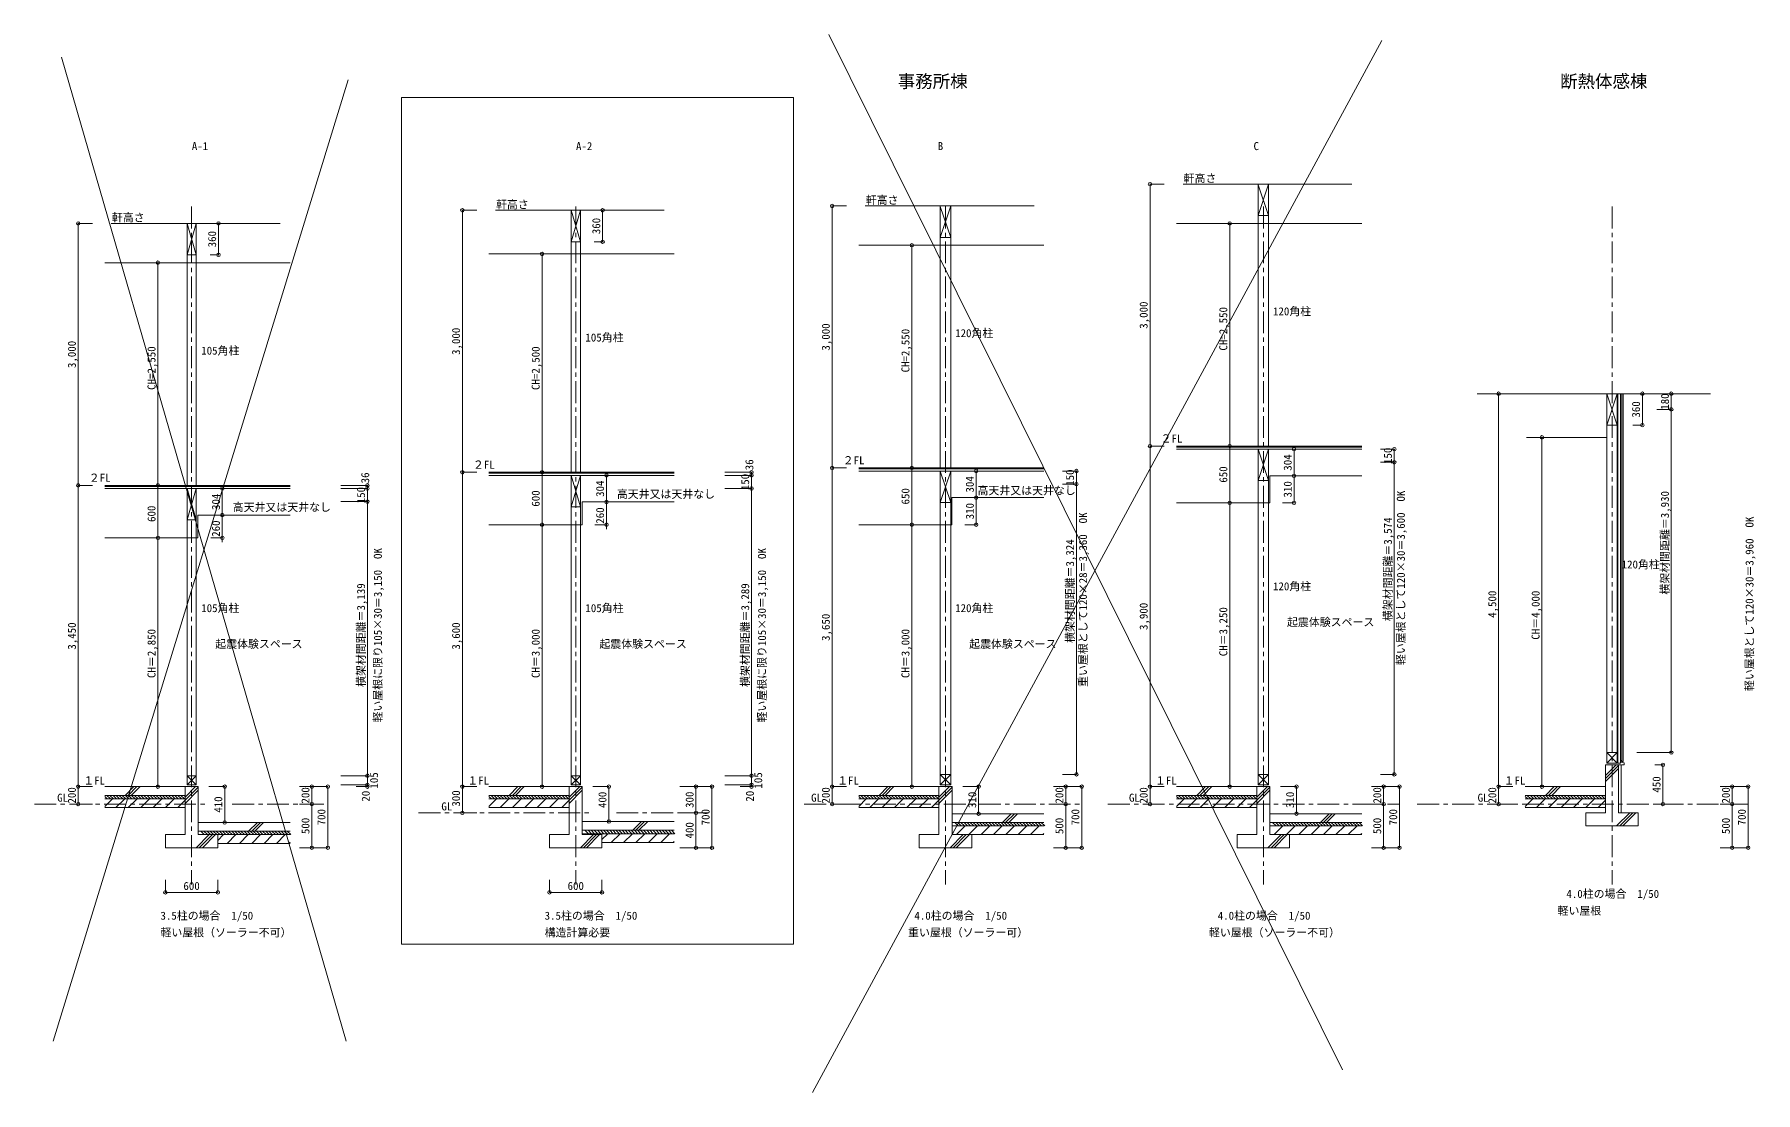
# Model space of a CAD drawing. Units: millimetres at full size, sheet at 1:50. Extents: x -32857 to 5048, y -5408 to 6710.
# Drawn here: x -32857 to -13150, y -5408 to 6710 of the extents above; entities that cross this region are included whole.
import ezdxf
from ezdxf.enums import TextEntityAlignment as Align

# ---------------------------------------------------------------- set-up
doc = ezdxf.new("R2010")
doc.units = ezdxf.units.MM
doc.header["$LTSCALE"] = 50
doc.header["$PDMODE"] = 32
doc.header["$PDSIZE"] = 40
doc.linetypes.add('CHAIN1', pattern=[8, 5, -1, 1, -1])
for name, color, linetype, lineweight in [('3-2_柱(黄)', 7, 'Continuous', 13), ('3-3_仕上線(黄)', 3, 'Continuous', 20), ('3-4_下地・間柱(水色)', 4, 'Continuous', 5), ('3-8_ハッチング', 2, 'Continuous', 5), ('3-A_文字', 7, 'Continuous', 13), ('3-F_寸法・方位', 7, 'Continuous', 13)]:
    doc.layers.add(name, color=color, linetype=linetype, lineweight=lineweight)
doc.styles.add('ＭＳ ゴシック', font='')
doc.styles.get('ＭＳ ゴシック').set_extended_font_data('MS Gothic')

msp = doc.modelspace()

# ---------------------------------------------------------------- linework, layer by layer
at = {"layer": '3-2_柱(黄)'}
for p, q in [((-14853.72, -1634.63), (-14733.72, -1634.63)), ((-31132.63, -1904.63), (-32051.68, -1904.63)), ((-31110.13, -1884.63), (-31005.13, -1884.63)), ((-26733.94, -1904.63), (-27652.98, -1904.63)), ((-26711.44, -1884.63), (-26606.44, -1884.63)), ((-22500.13, -1904.63), (-23419.17, -1904.63)), ((-22485.13, -1884.63), (-22365.13, -1884.63)), ((-18860.75, -1904.63), (-19779.8, -1904.63)), ((-18845.75, -1884.63), (-18725.75, -1884.63)), ((-14868.72, -1904.63), (-15787.77, -1904.63)), ((-31132.63, -2004.63), (-32051.68, -2004.63)), ((-31132.63, -2044.63), (-32051.68, -2044.63)), ((-31132.63, -2144.63), (-32051.68, -2144.63)), ((-26733.94, -2004.63), (-27652.98, -2004.63)), ((-26733.94, -2044.63), (-27652.98, -2044.63)), ((-26733.94, -2144.63), (-27652.98, -2144.63)), ((-22500.13, -2004.63), (-23419.17, -2004.63)), ((-22500.13, -2044.63), (-23419.17, -2044.63)), ((-22500.13, -2144.63), (-23419.17, -2144.63)), ((-18860.75, -2004.63), (-19779.8, -2004.63)), ((-18860.75, -2044.63), (-19779.8, -2044.63)), ((-18860.75, -2144.63), (-19779.8, -2144.63)), ((-14868.72, -2004.63), (-15787.77, -2004.63)), ((-14868.72, -2044.63), (-15787.77, -2044.63)), ((-14868.72, -2144.63), (-15787.77, -2144.63)), ((-30982.63, -2314.63), (-29930.82, -2314.63)), ((-26583.94, -2304.63), (-25532.12, -2304.63)), ((-22350.13, -2214.63), (-21298.32, -2214.63)), ((-22350.13, -2314.63), (-21298.32, -2314.63)), ((-22350.13, -2354.63), (-21298.32, -2354.63)), ((-18710.75, -2214.63), (-17658.94, -2214.63)), ((-18710.75, -2314.63), (-17658.94, -2314.63)), ((-18710.75, -2354.63), (-17658.94, -2354.63)), ((-30982.63, -2414.63), (-29930.82, -2414.63)), ((-30757.63, -2454.63), (-29930.82, -2454.63)), ((-30757.63, -2554.63), (-29930.82, -2554.63)), ((-26583.94, -2404.63), (-25532.12, -2404.63)), ((-26583.94, -2444.63), (-25532.12, -2444.63)), ((-26358.94, -2544.63), (-25532.12, -2544.63)), ((-22125.13, -2454.63), (-21298.32, -2454.63)), ((-18485.75, -2454.63), (-17658.94, -2454.63))]:
    msp.add_line(p, q, dxfattribs=at)
at = {"layer": '3-3_仕上線(黄)', "linetype": 'CHAIN1'}
for p, q in [((-31057.63, 4738.4), (-31057.63, -3025.63)), ((-26658.94, 4738.4), (-26658.94, -3025.63)), ((-22425.13, 4738.4), (-22425.13, -3025.63)), ((-18785.75, 4738.4), (-18785.75, -3025.63)), ((-14793.72, 4738.4), (-14793.72, -3025.63)), ((-32857.35, -2104.63), (-30861.17, -2104.63)), ((-30592.9, -2104.63), (-29501.15, -2104.63)), ((-24042.57, -2104.63), (-20868.65, -2104.63)), ((-20566.16, -2104.63), (-17229.27, -2104.63)), ((-17023.62, -2104.63), (-13237.24, -2104.63)), ((-28458.66, -2204.63), (-26462.47, -2204.63)), ((-26194.2, -2204.63), (-25102.46, -2204.63))]:
    msp.add_line(p, q, dxfattribs=at)
at = {"layer": '3-3_仕上線(黄)'}
for p, q in [((-14868.72, -1654.63), (-14868.72, -2204.63)), ((-14868.72, -1654.63), (-14718.72, -1654.63)), ((-14718.72, -1654.63), (-14718.72, -2204.63)), ((-31132.63, -1904.63), (-30982.63, -1904.63)), ((-31132.63, -1904.63), (-31132.63, -2454.63)), ((-26733.94, -1904.63), (-26583.94, -1904.63)), ((-26733.94, -1904.63), (-26733.94, -2454.63)), ((-26583.94, -1904.63), (-26583.94, -2454.63)), ((-22500.13, -1904.63), (-22350.13, -1904.63)), ((-22500.13, -1904.63), (-22500.13, -2454.63)), ((-18860.75, -1904.63), (-18710.75, -1904.63)), ((-18860.75, -1904.63), (-18860.75, -2454.63)), ((-15093.72, -2204.63), (-15093.72, -2354.63)), ((-15093.72, -2204.63), (-14868.72, -2204.63)), ((-15093.72, -2354.63), (-14493.72, -2354.63)), ((-14718.72, -2204.63), (-14493.72, -2204.63)), ((-14493.72, -2204.63), (-14493.72, -2354.63)), ((-31357.63, -2454.63), (-31357.63, -2604.63)), ((-31357.63, -2454.63), (-31132.63, -2454.63)), ((-30757.63, -2454.63), (-30757.63, -2604.63)), ((-26958.94, -2454.63), (-26958.94, -2604.63)), ((-26958.94, -2454.63), (-26733.94, -2454.63)), ((-26583.94, -2454.63), (-26358.94, -2454.63)), ((-26358.94, -2454.63), (-26358.94, -2604.63)), ((-22725.13, -2454.63), (-22725.13, -2604.63)), ((-22725.13, -2454.63), (-22500.13, -2454.63)), ((-22125.13, -2454.63), (-22125.13, -2604.63)), ((-19085.75, -2454.63), (-19085.75, -2604.63)), ((-19085.75, -2454.63), (-18860.75, -2454.63)), ((-18485.75, -2454.63), (-18485.75, -2604.63)), ((-31357.63, -2604.63), (-30757.63, -2604.63)), ((-26958.94, -2604.63), (-26358.94, -2604.63)), ((-22725.13, -2604.63), (-22125.13, -2604.63)), ((-19085.75, -2604.63), (-18485.75, -2604.63))]:
    msp.add_line(p, q, dxfattribs=at)
for points in [[(-30982.63, -1904.63), (-30982.63, -2454.63), (-30757.63, -2454.63)], [(-22350.13, -1904.63), (-22350.13, -2454.63), (-22125.13, -2454.63)], [(-18710.75, -1904.63), (-18710.75, -2454.63), (-18485.75, -2454.63)]]:
    msp.add_lwpolyline(points, dxfattribs=at)
at = {"layer": '3-4_下地・間柱(水色)'}
for p, q in [((-18838.25, 4995.37), (-19705.5, 4995.37)), ((-18733.25, 4995.37), (-17772.4, 4995.37)), ((-22477.63, 4745.37), (-23344.88, 4745.37)), ((-22372.63, 4745.37), (-21411.78, 4745.37)), ((-31110.13, 4545.37), (-31977.38, 4545.37)), ((-31005.13, 4545.37), (-30044.28, 4545.37)), ((-26711.44, 4695.37), (-27578.68, 4695.37)), ((-26606.44, 4695.37), (-25645.58, 4695.37))]:
    msp.add_line(p, q, dxfattribs=at)
at = {"layer": '3-8_ハッチング'}
for p, q in [((-14868.72, -1775.37), (-14747.98, -1654.63)), ((-14868.72, -1810.73), (-14718.72, -1660.73)), ((-14868.72, -1846.08), (-14718.72, -1696.08)), ((-31819, -2004.63), (-31719, -1904.63)), ((-31783.64, -2004.63), (-31683.64, -1904.63)), ((-31748.29, -2004.63), (-31648.29, -1904.63)), ((-31132.63, -2025.37), (-31011.89, -1904.63)), ((-31132.63, -2060.73), (-30982.63, -1910.73)), ((-31132.63, -2096.08), (-30982.63, -1946.08)), ((-27420.3, -2004.63), (-27320.3, -1904.63)), ((-27384.95, -2004.63), (-27284.95, -1904.63)), ((-27349.59, -2004.63), (-27249.59, -1904.63)), ((-26733.94, -2025.37), (-26613.19, -1904.63)), ((-26733.94, -2060.73), (-26583.94, -1910.73)), ((-26733.94, -2096.08), (-26583.94, -1946.08)), ((-23186.49, -2004.63), (-23086.49, -1904.63)), ((-23151.14, -2004.63), (-23051.14, -1904.63)), ((-23115.78, -2004.63), (-23015.78, -1904.63)), ((-22500.13, -2025.37), (-22379.39, -1904.63)), ((-22500.13, -2060.73), (-22350.13, -1910.73)), ((-22500.13, -2096.08), (-22350.13, -1946.08)), ((-19547.12, -2004.63), (-19447.12, -1904.63)), ((-19511.76, -2004.63), (-19411.76, -1904.63)), ((-19476.41, -2004.63), (-19376.41, -1904.63)), ((-18860.75, -2025.37), (-18740.01, -1904.63)), ((-18860.75, -2060.73), (-18710.75, -1910.73)), ((-18860.75, -2096.08), (-18710.75, -1946.08)), ((-15555.09, -2004.63), (-15455.09, -1904.63)), ((-15519.73, -2004.63), (-15419.73, -1904.63)), ((-15484.38, -2004.63), (-15384.38, -1904.63)), ((-32051.68, -2016.24), (-32023.29, -2044.63)), ((-32051.68, -2131.24), (-31965.06, -2044.63)), ((-32027.93, -2004.63), (-31987.93, -2044.63)), ((-31992.58, -2004.63), (-31952.58, -2044.63)), ((-31957.22, -2004.63), (-31917.22, -2044.63)), ((-31923.64, -2144.63), (-31823.64, -2044.63)), ((-31921.87, -2004.63), (-31881.87, -2044.63)), ((-31886.51, -2004.63), (-31846.51, -2044.63)), ((-31851.16, -2004.63), (-31811.16, -2044.63)), ((-31815.8, -2004.63), (-31775.8, -2044.63)), ((-31782.22, -2144.63), (-31682.22, -2044.63)), ((-31780.45, -2004.63), (-31740.45, -2044.63)), ((-31745.09, -2004.63), (-31705.09, -2044.63)), ((-31709.74, -2004.63), (-31669.74, -2044.63)), ((-31674.38, -2004.63), (-31634.38, -2044.63)), ((-31640.8, -2144.63), (-31540.8, -2044.63)), ((-31639.03, -2004.63), (-31599.03, -2044.63)), ((-31603.67, -2004.63), (-31563.67, -2044.63)), ((-31568.31, -2004.63), (-31528.31, -2044.63)), ((-31532.96, -2004.63), (-31492.96, -2044.63)), ((-31499.38, -2144.63), (-31399.38, -2044.63)), ((-31497.6, -2004.63), (-31457.6, -2044.63)), ((-31462.25, -2004.63), (-31422.25, -2044.63)), ((-31426.89, -2004.63), (-31386.89, -2044.63)), ((-31391.54, -2004.63), (-31351.54, -2044.63)), ((-31357.96, -2144.63), (-31257.96, -2044.63)), ((-31356.18, -2004.63), (-31316.18, -2044.63)), ((-31320.83, -2004.63), (-31280.83, -2044.63)), ((-31285.47, -2004.63), (-31245.47, -2044.63)), ((-31250.12, -2004.63), (-31210.12, -2044.63)), ((-31216.53, -2144.63), (-31132.63, -2060.73)), ((-31214.76, -2004.63), (-31174.76, -2044.63)), ((-31179.41, -2004.63), (-31139.41, -2044.63)), ((-31144.05, -2004.63), (-31132.63, -2016.05)), ((-27652.98, -2016.24), (-27624.59, -2044.63)), ((-27652.98, -2131.24), (-27566.37, -2044.63)), ((-27629.24, -2004.63), (-27589.24, -2044.63)), ((-27593.88, -2004.63), (-27553.88, -2044.63)), ((-27558.53, -2004.63), (-27518.53, -2044.63)), ((-27524.95, -2144.63), (-27424.95, -2044.63)), ((-27523.17, -2004.63), (-27483.17, -2044.63)), ((-27487.82, -2004.63), (-27447.82, -2044.63)), ((-27452.46, -2004.63), (-27412.46, -2044.63)), ((-27417.11, -2004.63), (-27377.11, -2044.63)), ((-27383.52, -2144.63), (-27283.52, -2044.63)), ((-27381.75, -2004.63), (-27341.75, -2044.63)), ((-27346.4, -2004.63), (-27306.4, -2044.63)), ((-27311.04, -2004.63), (-27271.04, -2044.63)), ((-27275.68, -2004.63), (-27235.68, -2044.63)), ((-27242.1, -2144.63), (-27142.1, -2044.63)), ((-27240.33, -2004.63), (-27200.33, -2044.63)), ((-27204.97, -2004.63), (-27164.97, -2044.63)), ((-27169.62, -2004.63), (-27129.62, -2044.63)), ((-27134.26, -2004.63), (-27094.26, -2044.63)), ((-27100.68, -2144.63), (-27000.68, -2044.63)), ((-27098.91, -2004.63), (-27058.91, -2044.63)), ((-27063.55, -2004.63), (-27023.55, -2044.63)), ((-27028.2, -2004.63), (-26988.2, -2044.63)), ((-26992.84, -2004.63), (-26952.84, -2044.63)), ((-26959.26, -2144.63), (-26859.26, -2044.63)), ((-26957.49, -2004.63), (-26917.49, -2044.63)), ((-26922.13, -2004.63), (-26882.13, -2044.63)), ((-26886.78, -2004.63), (-26846.78, -2044.63)), ((-26851.42, -2004.63), (-26811.42, -2044.63)), ((-26817.84, -2144.63), (-26733.94, -2060.73)), ((-26816.07, -2004.63), (-26776.07, -2044.63)), ((-26780.71, -2004.63), (-26740.71, -2044.63)), ((-26745.35, -2004.63), (-26733.94, -2016.05)), ((-23419.17, -2016.24), (-23390.79, -2044.63)), ((-23419.17, -2131.24), (-23332.56, -2044.63)), ((-23395.43, -2004.63), (-23355.43, -2044.63)), ((-23360.08, -2004.63), (-23320.08, -2044.63)), ((-23324.72, -2004.63), (-23284.72, -2044.63)), ((-23291.14, -2144.63), (-23191.14, -2044.63)), ((-23289.36, -2004.63), (-23249.36, -2044.63)), ((-23254.01, -2004.63), (-23214.01, -2044.63)), ((-23218.65, -2004.63), (-23178.65, -2044.63)), ((-23183.3, -2004.63), (-23143.3, -2044.63)), ((-23149.72, -2144.63), (-23049.72, -2044.63)), ((-23147.94, -2004.63), (-23107.94, -2044.63)), ((-23112.59, -2004.63), (-23072.59, -2044.63)), ((-23077.23, -2004.63), (-23037.23, -2044.63)), ((-23041.88, -2004.63), (-23001.88, -2044.63)), ((-23008.3, -2144.63), (-22908.3, -2044.63)), ((-23006.52, -2004.63), (-22966.52, -2044.63)), ((-22971.17, -2004.63), (-22931.17, -2044.63)), ((-22935.81, -2004.63), (-22895.81, -2044.63)), ((-22900.46, -2004.63), (-22860.46, -2044.63)), ((-22866.87, -2144.63), (-22766.87, -2044.63)), ((-22865.1, -2004.63), (-22825.1, -2044.63)), ((-22829.75, -2004.63), (-22789.75, -2044.63)), ((-22794.39, -2004.63), (-22754.39, -2044.63)), ((-22759.03, -2004.63), (-22719.03, -2044.63)), ((-22725.45, -2144.63), (-22625.45, -2044.63)), ((-22723.68, -2004.63), (-22683.68, -2044.63)), ((-22688.32, -2004.63), (-22648.32, -2044.63)), ((-22652.97, -2004.63), (-22612.97, -2044.63)), ((-22617.61, -2004.63), (-22577.61, -2044.63)), ((-22584.03, -2144.63), (-22500.13, -2060.73)), ((-22582.26, -2004.63), (-22542.26, -2044.63)), ((-22546.9, -2004.63), (-22506.9, -2044.63)), ((-22511.55, -2004.63), (-22500.13, -2016.05)), ((-19779.8, -2016.24), (-19751.41, -2044.63)), ((-19779.8, -2131.24), (-19693.18, -2044.63)), ((-19756.05, -2004.63), (-19716.05, -2044.63)), ((-19720.7, -2004.63), (-19680.7, -2044.63)), ((-19685.34, -2004.63), (-19645.34, -2044.63)), ((-19651.76, -2144.63), (-19551.76, -2044.63)), ((-19649.99, -2004.63), (-19609.99, -2044.63)), ((-19614.63, -2004.63), (-19574.63, -2044.63)), ((-19579.28, -2004.63), (-19539.28, -2044.63)), ((-19543.92, -2004.63), (-19503.92, -2044.63)), ((-19510.34, -2144.63), (-19410.34, -2044.63)), ((-19508.57, -2004.63), (-19468.57, -2044.63)), ((-19473.21, -2004.63), (-19433.21, -2044.63)), ((-19437.86, -2004.63), (-19397.86, -2044.63)), ((-19402.5, -2004.63), (-19362.5, -2044.63)), ((-19368.92, -2144.63), (-19268.92, -2044.63)), ((-19367.15, -2004.63), (-19327.15, -2044.63)), ((-19331.79, -2004.63), (-19291.79, -2044.63)), ((-19296.43, -2004.63), (-19256.43, -2044.63)), ((-19261.08, -2004.63), (-19221.08, -2044.63)), ((-19227.5, -2144.63), (-19127.5, -2044.63)), ((-19225.72, -2004.63), (-19185.72, -2044.63)), ((-19190.37, -2004.63), (-19150.37, -2044.63)), ((-19155.01, -2004.63), (-19115.01, -2044.63)), ((-19119.66, -2004.63), (-19079.66, -2044.63)), ((-19086.08, -2144.63), (-18986.08, -2044.63)), ((-19084.3, -2004.63), (-19044.3, -2044.63)), ((-19048.95, -2004.63), (-19008.95, -2044.63)), ((-19013.59, -2004.63), (-18973.59, -2044.63)), ((-18978.24, -2004.63), (-18938.24, -2044.63)), ((-18944.65, -2144.63), (-18860.75, -2060.73)), ((-18942.88, -2004.63), (-18902.88, -2044.63)), ((-18907.53, -2004.63), (-18867.53, -2044.63)), ((-18872.17, -2004.63), (-18860.75, -2016.05)), ((-15787.77, -2016.24), (-15759.38, -2044.63)), ((-15787.77, -2131.24), (-15701.15, -2044.63)), ((-15764.03, -2004.63), (-15724.03, -2044.63)), ((-15728.67, -2004.63), (-15688.67, -2044.63)), ((-15693.32, -2004.63), (-15653.32, -2044.63)), ((-15659.73, -2144.63), (-15559.73, -2044.63)), ((-15657.96, -2004.63), (-15617.96, -2044.63)), ((-15622.6, -2004.63), (-15582.6, -2044.63)), ((-15587.25, -2004.63), (-15547.25, -2044.63)), ((-15551.89, -2004.63), (-15511.89, -2044.63)), ((-15518.31, -2144.63), (-15418.31, -2044.63)), ((-15516.54, -2004.63), (-15476.54, -2044.63)), ((-15481.18, -2004.63), (-15441.18, -2044.63)), ((-15445.83, -2004.63), (-15405.83, -2044.63)), ((-15410.47, -2004.63), (-15370.47, -2044.63)), ((-15376.89, -2144.63), (-15276.89, -2044.63)), ((-15375.12, -2004.63), (-15335.12, -2044.63)), ((-15339.76, -2004.63), (-15299.76, -2044.63)), ((-15304.41, -2004.63), (-15264.41, -2044.63)), ((-15269.05, -2004.63), (-15229.05, -2044.63)), ((-15235.47, -2144.63), (-15135.47, -2044.63)), ((-15233.7, -2004.63), (-15193.7, -2044.63)), ((-15198.34, -2004.63), (-15158.34, -2044.63)), ((-15162.99, -2004.63), (-15122.99, -2044.63)), ((-15127.63, -2004.63), (-15087.63, -2044.63)), ((-15094.05, -2144.63), (-14994.05, -2044.63)), ((-15092.27, -2004.63), (-15052.27, -2044.63)), ((-15056.92, -2004.63), (-15016.92, -2044.63)), ((-15021.56, -2004.63), (-14981.56, -2044.63)), ((-14986.21, -2004.63), (-14946.21, -2044.63)), ((-14952.63, -2144.63), (-14868.72, -2060.73)), ((-14950.85, -2004.63), (-14910.85, -2044.63)), ((-14915.5, -2004.63), (-14875.5, -2044.63)), ((-14880.14, -2004.63), (-14868.72, -2016.05)), ((-30404.78, -2414.63), (-30304.78, -2314.63)), ((-30369.43, -2414.63), (-30269.43, -2314.63)), ((-30334.07, -2414.63), (-30234.07, -2314.63)), ((-26006.09, -2404.63), (-25906.09, -2304.63)), ((-25970.73, -2404.63), (-25870.73, -2304.63)), ((-25935.38, -2404.63), (-25835.38, -2304.63)), ((-22319.47, -2314.63), (-22279.47, -2354.63)), ((-22301.19, -2454.63), (-22201.19, -2354.63)), ((-22284.11, -2314.63), (-22244.11, -2354.63)), ((-22248.76, -2314.63), (-22208.76, -2354.63)), ((-22213.4, -2314.63), (-22173.4, -2354.63)), ((-22178.04, -2314.63), (-22138.04, -2354.63)), ((-22155.67, -2450.53), (-22059.77, -2354.63)), ((-22142.69, -2314.63), (-22102.69, -2354.63)), ((-22107.33, -2314.63), (-22067.33, -2354.63)), ((-22071.98, -2314.63), (-22031.98, -2354.63)), ((-22036.62, -2314.63), (-21996.62, -2354.63)), ((-22018.35, -2454.63), (-21918.35, -2354.63)), ((-22001.27, -2314.63), (-21961.27, -2354.63)), ((-21965.91, -2314.63), (-21925.91, -2354.63)), ((-21930.56, -2314.63), (-21890.56, -2354.63)), ((-21895.2, -2314.63), (-21855.2, -2354.63)), ((-21876.92, -2454.63), (-21776.92, -2354.63)), ((-21859.85, -2314.63), (-21819.85, -2354.63)), ((-21824.49, -2314.63), (-21784.49, -2354.63)), ((-21789.14, -2314.63), (-21749.14, -2354.63)), ((-21772.28, -2314.63), (-21672.28, -2214.63)), ((-21753.78, -2314.63), (-21713.78, -2354.63)), ((-21736.92, -2314.63), (-21636.92, -2214.63)), ((-21735.5, -2454.63), (-21635.5, -2354.63)), ((-21718.42, -2314.63), (-21678.42, -2354.63)), ((-21701.57, -2314.63), (-21601.57, -2214.63)), ((-21683.07, -2314.63), (-21643.07, -2354.63)), ((-21647.71, -2314.63), (-21607.71, -2354.63)), ((-21612.36, -2314.63), (-21572.36, -2354.63)), ((-21594.08, -2454.63), (-21494.08, -2354.63)), ((-21577, -2314.63), (-21537, -2354.63)), ((-21541.65, -2314.63), (-21501.65, -2354.63)), ((-21506.29, -2314.63), (-21466.29, -2354.63)), ((-21470.94, -2314.63), (-21430.94, -2354.63)), ((-21452.66, -2454.63), (-21352.66, -2354.63)), ((-21435.58, -2314.63), (-21395.58, -2354.63)), ((-21400.23, -2314.63), (-21360.23, -2354.63)), ((-21364.87, -2314.63), (-21324.87, -2354.63)), ((-21329.52, -2314.63), (-21289.52, -2354.63)), ((-18680.09, -2314.63), (-18640.09, -2354.63)), ((-18661.81, -2454.63), (-18561.81, -2354.63)), ((-18644.73, -2314.63), (-18604.73, -2354.63)), ((-18609.38, -2314.63), (-18569.38, -2354.63)), ((-18574.02, -2314.63), (-18534.02, -2354.63)), ((-18538.67, -2314.63), (-18498.67, -2354.63)), ((-18516.29, -2450.53), (-18420.39, -2354.63)), ((-18503.31, -2314.63), (-18463.31, -2354.63)), ((-18467.96, -2314.63), (-18427.96, -2354.63)), ((-18432.6, -2314.63), (-18392.6, -2354.63)), ((-18397.25, -2314.63), (-18357.25, -2354.63)), ((-18378.97, -2454.63), (-18278.97, -2354.63)), ((-18361.89, -2314.63), (-18321.89, -2354.63)), ((-18326.54, -2314.63), (-18286.54, -2354.63)), ((-18291.18, -2314.63), (-18251.18, -2354.63)), ((-18255.82, -2314.63), (-18215.82, -2354.63)), ((-18237.55, -2454.63), (-18137.55, -2354.63)), ((-18220.47, -2314.63), (-18180.47, -2354.63)), ((-18185.11, -2314.63), (-18145.11, -2354.63)), ((-18149.76, -2314.63), (-18109.76, -2354.63)), ((-18132.9, -2314.63), (-18032.9, -2214.63)), ((-18114.4, -2314.63), (-18074.4, -2354.63)), ((-18097.55, -2314.63), (-17997.55, -2214.63)), ((-18096.13, -2454.63), (-17996.13, -2354.63)), ((-18079.05, -2314.63), (-18039.05, -2354.63)), ((-18062.19, -2314.63), (-17962.19, -2214.63)), ((-18043.69, -2314.63), (-18003.69, -2354.63)), ((-18008.34, -2314.63), (-17968.34, -2354.63)), ((-17972.98, -2314.63), (-17932.98, -2354.63)), ((-17954.7, -2454.63), (-17854.7, -2354.63)), ((-17937.63, -2314.63), (-17897.63, -2354.63)), ((-17902.27, -2314.63), (-17862.27, -2354.63)), ((-17866.92, -2314.63), (-17826.92, -2354.63)), ((-17831.56, -2314.63), (-17791.56, -2354.63)), ((-17813.28, -2454.63), (-17713.28, -2354.63)), ((-17796.21, -2314.63), (-17756.21, -2354.63)), ((-17760.85, -2314.63), (-17720.85, -2354.63)), ((-17725.49, -2314.63), (-17685.49, -2354.63)), ((-17690.14, -2314.63), (-17650.14, -2354.63)), ((-14740.87, -2354.63), (-14590.87, -2204.63)), ((-14705.52, -2354.63), (-14555.52, -2204.63)), ((-14670.16, -2354.63), (-14520.16, -2204.63)), ((-31004.78, -2604.63), (-30854.78, -2454.63)), ((-30969.43, -2604.63), (-30819.43, -2454.63)), ((-30951.97, -2414.63), (-30911.97, -2454.63)), ((-30934.07, -2604.63), (-30784.07, -2454.63)), ((-30916.61, -2414.63), (-30876.61, -2454.63)), ((-30881.26, -2414.63), (-30841.26, -2454.63)), ((-30845.9, -2414.63), (-30805.9, -2454.63)), ((-30810.55, -2414.63), (-30770.55, -2454.63)), ((-30775.19, -2414.63), (-30735.19, -2454.63)), ((-30757.63, -2519.99), (-30692.27, -2454.63)), ((-30739.84, -2414.63), (-30699.84, -2454.63)), ((-30704.48, -2414.63), (-30664.48, -2454.63)), ((-30669.13, -2414.63), (-30629.13, -2454.63)), ((-30650.85, -2554.63), (-30550.85, -2454.63)), ((-30633.77, -2414.63), (-30593.77, -2454.63)), ((-30598.42, -2414.63), (-30558.42, -2454.63)), ((-30563.06, -2414.63), (-30523.06, -2454.63)), ((-30527.71, -2414.63), (-30487.71, -2454.63)), ((-30509.43, -2554.63), (-30409.43, -2454.63)), ((-30492.35, -2414.63), (-30452.35, -2454.63)), ((-30456.99, -2414.63), (-30416.99, -2454.63)), ((-30421.64, -2414.63), (-30381.64, -2454.63)), ((-30386.28, -2414.63), (-30346.28, -2454.63)), ((-30368.01, -2554.63), (-30268.01, -2454.63)), ((-30350.93, -2414.63), (-30310.93, -2454.63)), ((-30315.57, -2414.63), (-30275.57, -2454.63)), ((-30280.22, -2414.63), (-30240.22, -2454.63)), ((-30244.86, -2414.63), (-30204.86, -2454.63)), ((-30226.59, -2554.63), (-30126.59, -2454.63)), ((-30209.51, -2414.63), (-30169.51, -2454.63)), ((-30174.15, -2414.63), (-30134.15, -2454.63)), ((-30138.8, -2414.63), (-30098.8, -2454.63)), ((-30103.44, -2414.63), (-30063.44, -2454.63)), ((-30085.16, -2554.63), (-29985.16, -2454.63)), ((-30068.09, -2414.63), (-30028.09, -2454.63)), ((-30032.73, -2414.63), (-29992.73, -2454.63)), ((-29997.38, -2414.63), (-29957.38, -2454.63)), ((-29962.02, -2414.63), (-29922.02, -2454.63)), ((-29943.74, -2554.63), (-29930.82, -2541.71)), ((-26606.09, -2604.63), (-26456.09, -2454.63)), ((-26570.73, -2604.63), (-26420.73, -2454.63)), ((-26553.27, -2404.63), (-26513.27, -2444.63)), ((-26535.38, -2604.63), (-26385.38, -2454.63)), ((-26517.92, -2404.63), (-26477.92, -2444.63)), ((-26482.56, -2404.63), (-26442.56, -2444.63)), ((-26447.21, -2404.63), (-26407.21, -2444.63)), ((-26411.85, -2404.63), (-26371.85, -2444.63)), ((-26376.5, -2404.63), (-26336.5, -2444.63)), ((-26358.94, -2509.99), (-26293.57, -2444.63)), ((-26341.14, -2404.63), (-26301.14, -2444.63)), ((-26305.79, -2404.63), (-26265.79, -2444.63)), ((-26270.43, -2404.63), (-26230.43, -2444.63)), ((-26252.15, -2544.63), (-26152.15, -2444.63)), ((-26235.08, -2404.63), (-26195.08, -2444.63)), ((-26199.72, -2404.63), (-26159.72, -2444.63)), ((-26164.36, -2404.63), (-26124.36, -2444.63)), ((-26129.01, -2404.63), (-26089.01, -2444.63)), ((-26110.73, -2544.63), (-26010.73, -2444.63)), ((-26093.65, -2404.63), (-26053.65, -2444.63)), ((-26058.3, -2404.63), (-26018.3, -2444.63)), ((-26022.94, -2404.63), (-25982.94, -2444.63)), ((-25987.59, -2404.63), (-25947.59, -2444.63)), ((-25969.31, -2544.63), (-25869.31, -2444.63)), ((-25952.23, -2404.63), (-25912.23, -2444.63)), ((-25916.88, -2404.63), (-25876.88, -2444.63)), ((-25881.52, -2404.63), (-25841.52, -2444.63)), ((-25846.17, -2404.63), (-25806.17, -2444.63)), ((-25827.89, -2544.63), (-25727.89, -2444.63)), ((-25810.81, -2404.63), (-25770.81, -2444.63)), ((-25775.46, -2404.63), (-25735.46, -2444.63)), ((-25740.1, -2404.63), (-25700.1, -2444.63)), ((-25704.74, -2404.63), (-25664.74, -2444.63)), ((-25686.47, -2544.63), (-25586.47, -2444.63)), ((-25669.39, -2404.63), (-25629.39, -2444.63)), ((-25634.03, -2404.63), (-25594.03, -2444.63)), ((-25598.68, -2404.63), (-25558.68, -2444.63)), ((-25563.32, -2404.63), (-25523.32, -2444.63)), ((-25545.05, -2544.63), (-25532.12, -2531.71)), ((-22372.28, -2604.63), (-22222.28, -2454.63)), ((-22336.92, -2604.63), (-22186.92, -2454.63)), ((-22301.57, -2604.63), (-22151.57, -2454.63)), ((-21311.24, -2454.63), (-21298.32, -2441.71)), ((-18732.9, -2604.63), (-18582.9, -2454.63)), ((-18697.55, -2604.63), (-18547.55, -2454.63)), ((-18662.19, -2604.63), (-18512.19, -2454.63)), ((-17671.86, -2454.63), (-17658.94, -2441.71))]:
    msp.add_line(p, q, dxfattribs=at)
at = {"layer": '3-A_文字'}
for p, q in [((-18845.75, 4995.37), (-18845.75, 1995.37)), ((-18725.75, 4995.37), (-18845.75, 4635.37)), ((-18845.75, 4988.4), (-18845.75, 4987.65)), ((-18725.75, 4635.37), (-18845.75, 4988.4)), ((-22485.13, 4745.37), (-22485.13, 1745.37)), ((-22365.13, 4745.37), (-22485.13, 4385.37)), ((-22485.13, 4738.4), (-22485.13, 4737.65)), ((-22365.13, 4385.37), (-22485.13, 4738.4)), ((-31110.13, 4545.37), (-31110.13, 1545.37)), ((-31110.13, 4545.37), (-31005.13, 4185.37)), ((-31110.13, 4185.37), (-31005.13, 4545.37)), ((-26711.44, 4695.37), (-26711.44, 1695.37)), ((-26711.44, 4695.37), (-26606.44, 4335.37)), ((-26711.44, 4335.37), (-26606.44, 4695.37)), ((-16337.82, 2595.37), (-13666.91, 2595.37)), ((-14853.72, 2235.37), (-14733.72, 2595.37)), ((-14733.72, 2235.37), (-14853.72, 2595.37)), ((-14853.72, 2595.37), (-14853.72, -1634.63)), ((-14733.72, 2595.37), (-14733.72, -1634.63)), ((-14727.72, 2595.37), (-14727.72, -1634.63)), ((-14697.72, 2595.37), (-14697.72, -1634.63)), ((-14682.72, 2595.37), (-14682.72, -1617.83)), ((-14666.72, 2595.37), (-14666.72, -1617.83)), ((-14114.7, 2415.37), (-14279.69, 2415.37)), ((-14853.72, 2235.37), (-14733.72, 2235.37)), ((-15772.18, 2095.37), (-14853.72, 2095.37)), ((-18845.75, 1599.37), (-18725.75, 1959.37)), ((-18725.75, 1599.37), (-18845.75, 1959.37)), ((-18845.75, 1959.37), (-18845.75, -1884.63)), ((-18725.75, 1959.37), (-18725.75, -1884.63)), ((-26711.44, 1299.37), (-26606.44, 1659.37)), ((-26711.44, 1659.37), (-26606.44, 1299.37)), ((-26711.44, 1659.37), (-26711.44, -1884.63)), ((-26606.44, 1659.37), (-26606.44, -1884.63)), ((-22485.13, 1709.37), (-22485.13, -1884.63)), ((-22485.13, 1349.37), (-22365.13, 1709.37)), ((-22365.13, 1349.37), (-22485.13, 1709.37)), ((-22365.13, 1709.37), (-22365.13, -1884.63)), ((-18845.75, 1599.37), (-18725.75, 1599.37)), ((-18713.25, 1655.37), (-17658.94, 1655.37)), ((-18713.25, 1655.37), (-18713.25, 1345.37)), ((-31110.13, 1509.37), (-31110.13, -1884.63)), ((-31110.13, 1149.37), (-31005.13, 1509.37)), ((-31110.13, 1509.37), (-31005.13, 1149.37)), ((-31005.13, 1509.37), (-31005.13, -1884.63)), ((-22352.63, 1405.37), (-21298.32, 1405.37)), ((-22352.63, 1405.37), (-22352.63, 1095.37)), ((-30985.13, 1205.37), (-29930.82, 1205.37)), ((-30985.13, 1205.37), (-30985.13, 945.37)), ((-26711.44, 1299.37), (-26606.44, 1299.37)), ((-26586.44, 1355.37), (-25532.12, 1355.37)), ((-26586.44, 1355.37), (-26586.44, 1095.37)), ((-22485.13, 1349.37), (-22365.13, 1349.37)), ((-31110.13, 1149.37), (-31005.13, 1149.37)), ((-14853.72, -1514.63), (-14733.72, -1514.63)), ((-14853.72, -1634.63), (-14733.72, -1514.63)), ((-14733.72, -1634.63), (-14853.72, -1514.63)), ((-22485.13, -1764.63), (-22365.13, -1764.63)), ((-22485.13, -1884.63), (-22365.13, -1764.63)), ((-22365.13, -1884.63), (-22485.13, -1764.63)), ((-18845.75, -1764.63), (-18725.75, -1764.63)), ((-18845.75, -1884.63), (-18725.75, -1764.63)), ((-18725.75, -1884.63), (-18845.75, -1764.63)), ((-14688.72, -1654.63), (-14718.72, -1654.63)), ((-14688.72, -1654.63), (-14688.72, -2204.63)), ((-31110.13, -1779.63), (-31005.13, -1779.63)), ((-31110.13, -1779.63), (-31005.13, -1884.63)), ((-31110.13, -1884.63), (-31005.13, -1779.63)), ((-26711.44, -1779.63), (-26606.44, -1779.63)), ((-26711.44, -1779.63), (-26606.44, -1884.63)), ((-26711.44, -1884.63), (-26606.44, -1779.63))]:
    msp.add_line(p, q, dxfattribs=at)
msp.add_lwpolyline([(-28655.7, 5987.19), (-24166.56, 5987.19), (-24166.56, -3709.36), (-28655.7, -3709.36)], close=True, dxfattribs=at)
for points in [[(-18845.75, 4995.37), (-18725.75, 4995.37), (-18725.75, 1995.37)], [(-22485.13, 4745.37), (-22365.13, 4745.37), (-22365.13, 1745.37)], [(-31110.13, 4545.37), (-31005.13, 4545.37), (-31005.13, 1545.37)], [(-26711.44, 4695.37), (-26606.44, 4695.37), (-26606.44, 1695.37)]]:
    msp.add_lwpolyline(points, dxfattribs=at)
at = {"layer": '3-F_寸法・方位'}
for p, q in [((-23760.46, 6709.83), (-17878.5, -5148.58)), ((-17429.67, 6638.97), (-23949.44, -5408.43)), ((-32547.97, 6449.99), (-29288.09, -4817.87)), ((-29264.46, 6190.14), (-32642.46, -4817.87)), ((-20083.68, 1995.37), (-20083.68, 4995.37)), ((-20083.68, 4995.37), (-19920, 4995.37)), ((-23723.05, 1745.37), (-23723.05, 4745.37)), ((-23723.05, 4745.37), (-23559.38, 4745.37)), ((-32355.56, 1545.37), (-32355.56, 4545.37)), ((-32355.56, 4545.37), (-32191.88, 4545.37)), ((-30749.8, 4545.37), (-30845.88, 4545.37)), ((-30749.8, 4545.37), (-30749.8, 4185.37)), ((-27956.86, 1695.37), (-27956.86, 4695.37)), ((-27956.86, 4695.37), (-27793.19, 4695.37)), ((-26351.11, 4695.37), (-26447.19, 4695.37)), ((-26351.11, 4695.37), (-26351.11, 4335.37)), ((-19779.8, 4545.37), (-17658.94, 4545.37)), ((-19171.54, 1995.37), (-19171.54, 4545.37)), ((-18845.75, 4635.37), (-18725.75, 4635.37)), ((-22485.13, 4385.37), (-22365.13, 4385.37)), ((-31110.13, 4185.37), (-31005.13, 4185.37)), ((-30749.8, 4185.37), (-30845.88, 4185.37)), ((-27652.98, 4195.37), (-25532.12, 4195.37)), ((-27044.72, 1695.37), (-27044.72, 4195.37)), ((-26711.44, 4335.37), (-26606.44, 4335.37)), ((-26351.11, 4335.37), (-26447.19, 4335.37)), ((-23419.17, 4295.37), (-21298.32, 4295.37)), ((-22810.91, 1745.37), (-22810.91, 4295.37)), ((-32051.68, 4095.37), (-29930.82, 4095.37)), ((-31443.42, 1545.37), (-31443.42, 4095.37)), ((-16091.65, -1904.63), (-16091.65, 2595.37)), ((-14445.67, 2595.37), (-14554.19, 2595.37)), ((-14445.67, 2595.37), (-14445.67, 2235.37)), ((-14114.7, 2415.37), (-14114.7, 2595.37)), ((-14114.7, 2415.37), (-14114.7, -1514.63)), ((-14445.67, 2235.37), (-14554.19, 2235.37)), ((-20083.68, 1995.37), (-19920, 1995.37)), ((-20083.68, 1995.37), (-19920, 1995.37)), ((-20083.68, 1995.37), (-19920, 1995.37)), ((-20083.68, 1995.37), (-20083.68, -1904.63)), ((-19779.8, 1995.37), (-17658.94, 1995.37)), ((-19779.8, 1983.37), (-17658.94, 1983.37)), ((-19171.54, 1345.37), (-19171.54, 1995.37)), ((-15595.39, 2095.37), (-15595.39, -1904.63)), ((-19779.8, 1959.37), (-17658.94, 1959.37)), ((-18434.18, 1959.37), (-18565.95, 1959.37)), ((-18434.18, 1959.37), (-18434.18, 1655.37)), ((-17286.93, 1959.37), (-17445.81, 1959.37)), ((-17286.93, 1809.37), (-17445.81, 1809.37)), ((-17286.93, 1809.37), (-17286.93, 1959.37)), ((-17286.93, -1764.63), (-17286.93, 1809.37)), ((-27956.86, 1695.37), (-27793.19, 1695.37)), ((-27956.86, 1695.37), (-27793.19, 1695.37)), ((-27956.86, 1695.37), (-27793.19, 1695.37)), ((-27956.86, -1904.63), (-27956.86, 1695.37)), ((-27652.98, 1695.37), (-25532.12, 1695.37)), ((-27652.98, 1683.37), (-25532.12, 1683.37)), ((-27652.98, 1659.37), (-25532.12, 1659.37)), ((-27044.72, 1695.37), (-27044.72, 1095.37)), ((-26307.37, 1659.37), (-26439.14, 1659.37)), ((-26307.37, 1659.37), (-26307.37, 1355.37)), ((-24645.98, 1695.37), (-24950.24, 1695.37)), ((-24645.98, 1659.37), (-24950.24, 1659.37)), ((-24645.98, 1659.37), (-24950.24, 1659.37)), ((-24645.98, 1659.37), (-24645.98, 1695.37)), ((-24645.98, 1509.37), (-24645.98, 1659.37)), ((-23723.05, 1745.37), (-23559.38, 1745.37)), ((-23723.05, 1745.37), (-23559.38, 1745.37)), ((-23723.05, 1745.37), (-23559.38, 1745.37)), ((-23723.05, -1904.63), (-23723.05, 1745.37)), ((-23419.17, 1745.37), (-21298.32, 1745.37)), ((-23419.17, 1733.37), (-21298.32, 1733.37)), ((-23419.17, 1709.37), (-21298.32, 1709.37)), ((-22810.91, 1095.37), (-22810.91, 1745.37)), ((-22073.56, 1709.37), (-22205.33, 1709.37)), ((-22073.56, 1709.37), (-22073.56, 1405.37)), ((-20926.3, 1709.37), (-21085.19, 1709.37)), ((-20926.3, 1559.37), (-20926.3, 1709.37)), ((-18434.18, 1655.37), (-18565.95, 1655.37)), ((-18434.18, 1655.37), (-18434.18, 1345.37)), ((-32355.56, 1545.37), (-32191.88, 1545.37)), ((-32355.56, 1545.37), (-32191.88, 1545.37)), ((-32355.56, 1545.37), (-32191.88, 1545.37)), ((-32355.56, -1904.63), (-32355.56, 1545.37)), ((-32051.68, 1545.37), (-29930.82, 1545.37)), ((-32051.68, 1533.37), (-29930.82, 1533.37)), ((-32051.68, 1509.37), (-29930.82, 1509.37)), ((-31443.42, 895.37), (-31443.42, 1545.37)), ((-30706.06, 1509.37), (-30837.83, 1509.37)), ((-30706.06, 1509.37), (-30706.06, 1205.37)), ((-29044.67, 1545.37), (-29348.94, 1545.37)), ((-29044.67, 1509.37), (-29348.94, 1509.37)), ((-29044.67, 1509.37), (-29348.94, 1509.37)), ((-29044.67, 1509.37), (-29044.67, 1545.37)), ((-29044.67, 1359.37), (-29044.67, 1509.37)), ((-24645.98, 1509.37), (-24950.24, 1509.37)), ((-24645.98, 1509.37), (-24950.24, 1509.37)), ((-24645.98, -1779.63), (-24645.98, 1509.37)), ((-22073.56, 1405.37), (-22205.33, 1405.37)), ((-22073.56, 1405.37), (-22073.56, 1095.37)), ((-20926.3, 1559.37), (-21085.19, 1559.37)), ((-20926.3, -1764.63), (-20926.3, 1559.37)), ((-30706.06, 1205.37), (-30837.83, 1205.37)), ((-30706.06, 1205.37), (-30706.06, 895.37)), ((-29044.67, 1359.37), (-29348.94, 1359.37)), ((-29044.67, 1359.37), (-29348.94, 1359.37)), ((-29044.67, -1779.63), (-29044.67, 1359.37)), ((-26307.37, 1355.37), (-26439.14, 1355.37)), ((-26307.37, 1355.37), (-26307.37, 1045.37)), ((-19779.8, 1345.37), (-18713.25, 1345.37)), ((-19171.54, 1345.37), (-19171.54, -1904.63)), ((-18434.18, 1345.37), (-18565.95, 1345.37)), ((-27044.72, 1095.37), (-27044.72, -1904.63)), ((-26307.37, 1095.37), (-26439.14, 1095.37)), ((-23419.17, 1095.37), (-22352.63, 1095.37)), ((-22810.91, 1095.37), (-22810.91, -1904.63)), ((-22073.56, 1095.37), (-22205.33, 1095.37)), ((-32051.68, 945.37), (-30985.13, 945.37)), ((-31443.42, 895.37), (-31443.42, -1904.63)), ((-30706.06, 945.37), (-30837.83, 945.37)), ((-14114.7, -1514.63), (-14509.28, -1514.63)), ((-20926.3, -1764.63), (-21085.19, -1764.63)), ((-17286.93, -1764.63), (-17445.81, -1764.63)), ((-14727.72, -1634.63), (-14697.72, -1634.63)), ((-14682.72, -1617.83), (-14666.72, -1617.83)), ((-14210.78, -1654.63), (-14302.42, -1654.63)), ((-14210.78, -2104.63), (-14210.78, -1654.63)), ((-32355.56, -2104.63), (-32355.56, -1904.63)), ((-32355.56, -1904.63), (-32191.88, -1904.63)), ((-30678.98, -1904.63), (-30860.42, -1904.63)), ((-30678.98, -1904.63), (-30678.98, -2314.63)), ((-29681.04, -1904.63), (-29820.87, -1904.63)), ((-29498.17, -1904.63), (-29681.04, -1904.63)), ((-29681.04, -1904.63), (-29681.04, -2104.63)), ((-29498.17, -1904.63), (-29498.17, -2604.63)), ((-29044.67, -1779.63), (-29348.94, -1779.63)), ((-29044.67, -1779.63), (-29348.94, -1779.63)), ((-29044.67, -1884.63), (-29348.94, -1884.63)), ((-29044.67, -1884.63), (-29174.03, -1884.63)), ((-29044.67, -1904.63), (-29174.03, -1904.63)), ((-29044.67, -1779.63), (-29044.67, -1884.63)), ((-29044.67, -1884.63), (-29044.67, -1904.63)), ((-27956.86, -1904.63), (-27793.19, -1904.63)), ((-27956.86, -2204.63), (-27956.86, -1904.63)), ((-26280.28, -1904.63), (-26461.73, -1904.63)), ((-26280.28, -1904.63), (-26280.28, -2304.63)), ((-25282.34, -1904.63), (-25468.04, -1904.63)), ((-25099.48, -1904.63), (-25282.34, -1904.63)), ((-25282.34, -1904.63), (-25282.34, -2204.63)), ((-25099.48, -1904.63), (-25099.48, -2604.63)), ((-24645.98, -1779.63), (-24950.24, -1779.63)), ((-24645.98, -1779.63), (-24950.24, -1779.63)), ((-24645.98, -1884.63), (-24950.24, -1884.63)), ((-24645.98, -1884.63), (-24775.33, -1884.63)), ((-24645.98, -1904.63), (-24775.33, -1904.63)), ((-24645.98, -1779.63), (-24645.98, -1884.63)), ((-24645.98, -1884.63), (-24645.98, -1904.63)), ((-23723.05, -2104.63), (-23723.05, -1904.63)), ((-23723.05, -1904.63), (-23559.38, -1904.63)), ((-22046.48, -1904.63), (-22227.92, -1904.63)), ((-22046.48, -1904.63), (-22046.48, -2214.63)), ((-21048.53, -1904.63), (-21188.37, -1904.63)), ((-20865.67, -1904.63), (-21048.53, -1904.63)), ((-21048.53, -1904.63), (-21048.53, -2104.63)), ((-20865.67, -1904.63), (-20865.67, -2604.63)), ((-20083.68, -2104.63), (-20083.68, -1904.63)), ((-20083.68, -1904.63), (-19920, -1904.63)), ((-18407.1, -1904.63), (-18588.54, -1904.63)), ((-18407.1, -1904.63), (-18407.1, -2214.63)), ((-17409.16, -1904.63), (-17548.99, -1904.63)), ((-17226.29, -1904.63), (-17409.16, -1904.63)), ((-17409.16, -1904.63), (-17409.16, -2104.63)), ((-17226.29, -1904.63), (-17226.29, -2604.63)), ((-16091.65, -2104.63), (-16091.65, -1904.63)), ((-16091.65, -1904.63), (-15927.97, -1904.63)), ((-13417.13, -1904.63), (-13556.97, -1904.63)), ((-13234.26, -1904.63), (-13417.13, -1904.63)), ((-13417.13, -1904.63), (-13417.13, -2104.63)), ((-13234.26, -1904.63), (-13234.26, -2604.63)), ((-32355.56, -2104.63), (-32191.88, -2104.63)), ((-29681.04, -2104.63), (-29820.87, -2104.63)), ((-29681.04, -2104.63), (-29681.04, -2604.63)), ((-23723.05, -2104.63), (-23559.38, -2104.63)), ((-21048.53, -2104.63), (-21188.37, -2104.63)), ((-21048.53, -2104.63), (-21048.53, -2604.63)), ((-20083.68, -2104.63), (-19920, -2104.63)), ((-17409.16, -2104.63), (-17548.99, -2104.63)), ((-17409.16, -2104.63), (-17409.16, -2604.63)), ((-16091.65, -2104.63), (-15927.97, -2104.63)), ((-14210.78, -2104.63), (-14302.42, -2104.63)), ((-13417.13, -2104.63), (-13556.97, -2104.63)), ((-13417.13, -2104.63), (-13417.13, -2604.63)), ((-30678.98, -2314.63), (-30737.89, -2314.63)), ((-27956.86, -2204.63), (-27793.19, -2204.63)), ((-26280.28, -2304.63), (-26339.19, -2304.63)), ((-25282.34, -2204.63), (-25468.04, -2204.63)), ((-25282.34, -2204.63), (-25282.34, -2604.63)), ((-22046.48, -2214.63), (-22105.39, -2214.63)), ((-18407.1, -2214.63), (-18466.01, -2214.63)), ((-29681.04, -2604.63), (-29820.87, -2604.63)), ((-29498.17, -2604.63), (-29681.04, -2604.63)), ((-25282.34, -2604.63), (-25468.04, -2604.63)), ((-25099.48, -2604.63), (-25282.34, -2604.63)), ((-21048.53, -2604.63), (-21188.37, -2604.63)), ((-20865.67, -2604.63), (-21048.53, -2604.63)), ((-17409.16, -2604.63), (-17548.99, -2604.63)), ((-17226.29, -2604.63), (-17409.16, -2604.63)), ((-13417.13, -2604.63), (-13556.97, -2604.63)), ((-13234.26, -2604.63), (-13417.13, -2604.63)), ((-31357.63, -3115.3), (-31357.63, -2973.44)), ((-31357.63, -3115.3), (-30757.63, -3115.3)), ((-30757.63, -3115.3), (-30757.63, -2973.44)), ((-26958.94, -3115.3), (-26958.94, -2973.44)), ((-26958.94, -3115.3), (-26358.94, -3115.3)), ((-26358.94, -3115.3), (-26358.94, -2973.44))]:
    msp.add_line(p, q, dxfattribs=at)
for points in [[(-27652.98, 1095.37), (-27197.15, 1095.37), (-26586.44, 1095.37)], [(-14693.97, -1601.27), (-14693.97, -1623.94), (-14654.73, -1633.97), (-14654.73, -1653.15), (-14680.45, -1653.15)]]:
    msp.add_lwpolyline(points, dxfattribs=at)
for p in [(-20083.68, 4995.37), (-23723.05, 4745.37), (-32355.56, 4545.37), (-30749.8, 4545.37), (-27956.86, 4695.37), (-26351.11, 4695.37), (-19171.54, 4545.37), (-26351.11, 4335.37), (-30749.8, 4185.37), (-27044.72, 4195.37), (-22810.91, 4295.37), (-31443.42, 4095.37), (-16091.65, 2595.37), (-14445.67, 2595.37), (-14114.7, 2595.37), (-14114.7, 2415.37), (-14445.67, 2235.37), (-20083.68, 1995.37), (-19171.54, 1995.37), (-18434.18, 1959.37), (-17286.93, 1959.37), (-15595.39, 2095.37), (-17286.93, 1809.37), (-27956.86, 1695.37), (-27044.72, 1695.37), (-26307.37, 1659.37), (-24645.98, 1695.37), (-24645.98, 1659.37), (-23723.05, 1745.37), (-22810.91, 1745.37), (-22073.56, 1709.37), (-20926.3, 1709.37), (-20926.3, 1559.37), (-18434.18, 1655.37), (-32355.56, 1545.37), (-32355.56, 1545.37), (-31443.42, 1545.37), (-30706.06, 1509.37), (-29044.67, 1545.37), (-29044.67, 1509.37), (-24645.98, 1509.37), (-22073.56, 1405.37), (-30706.06, 1205.37), (-29044.67, 1359.37), (-26307.37, 1355.37), (-19171.54, 1345.37), (-18434.18, 1345.37), (-27044.72, 1095.37), (-26307.37, 1095.37), (-22810.91, 1095.37), (-22073.56, 1095.37), (-31443.42, 945.37), (-30706.06, 945.37), (-14114.7, -1514.63), (-29044.67, -1779.63), (-24645.98, -1779.63), (-20926.3, -1764.63), (-17286.93, -1764.63), (-14210.78, -1654.63), (-32355.56, -1904.63), (-31443.42, -1904.63), (-30678.98, -1904.63), (-29681.04, -1904.63), (-29498.17, -1904.63), (-29044.67, -1884.63), (-29044.67, -1904.63), (-27956.86, -1904.63), (-27044.72, -1904.63), (-26280.28, -1904.63), (-25282.34, -1904.63), (-25099.48, -1904.63), (-24645.98, -1884.63), (-24645.98, -1904.63), (-23723.05, -1904.63), (-22810.91, -1904.63), (-22046.48, -1904.63), (-21048.53, -1904.63), (-20865.67, -1904.63), (-20083.68, -1904.63), (-19171.54, -1904.63), (-18407.1, -1904.63), (-17409.16, -1904.63), (-17226.29, -1904.63), (-16091.65, -1904.63), (-15595.39, -1904.63), (-13417.13, -1904.63), (-13234.26, -1904.63), (-32355.56, -2104.63), (-29681.04, -2104.63), (-23723.05, -2104.63), (-21048.53, -2104.63), (-20083.68, -2104.63), (-17409.16, -2104.63), (-16091.65, -2104.63), (-14210.78, -2104.63), (-13417.13, -2104.63), (-30678.98, -2314.63), (-27956.86, -2204.63), (-26280.28, -2304.63), (-25282.34, -2204.63), (-22046.48, -2214.63), (-18407.1, -2214.63), (-29681.04, -2604.63), (-29498.17, -2604.63), (-25282.34, -2604.63), (-25099.48, -2604.63), (-21048.53, -2604.63), (-20865.67, -2604.63), (-17409.16, -2604.63), (-17226.29, -2604.63), (-13417.13, -2604.63), (-13234.26, -2604.63), (-31357.63, -3115.3), (-30757.63, -3115.3), (-26958.94, -3115.3), (-26358.94, -3115.3)]:
    msp.add_point(p, dxfattribs=at)

# ---------------------------------------------------------------- texts
at = {"layer": '3-A_文字', "style": 'ＭＳ ゴシック'}
for s, height, p in [('事務所棟', 146.6, (-22972.01, 6055.12)), ('断熱体感棟', 146.6, (-15388.04, 6055.12)), ('A-1', 91.64, (-31054.96, 5357.41)), ('A-2', 91.64, (-26656.26, 5357.41)), ('B', 91.64, (-22514.77, 5357.41)), ('C', 91.64, (-18898.39, 5357.41)), ('軒高さ', 91.64, (-19698.7, 4988.94)), ('軒高さ', 91.64, (-27571.89, 4688.94)), ('軒高さ', 91.64, (-23338.08, 4738.94)), ('軒高さ', 91.64, (-31970.58, 4538.94)), ('120角柱', 91.64, (-18675.4, 3465.23)), ('105角柱', 91.64, (-26548.58, 3165.23)), ('120角柱', 91.64, (-22314.78, 3215.23)), ('105角柱', 91.64, (-30947.28, 3015.23)), ('２FL', 91.64, (-19962.84, 2008.69)), ('２FL', 91.64, (-27836.03, 1708.69)), ('２FL', 91.64, (-23602.22, 1758.69)), ('２FL', 91.64, (-32234.72, 1558.69)), ('高天井又は天井なし', 91.64, (-26188.32, 1372.16)), ('高天井又は天井なし', 91.64, (-22058.65, 1413.78)), ('高天井又は天井なし', 91.64, (-30587.02, 1222.16)), ('120角柱', 91.64, (-14683.37, 566.45)), ('120角柱', 91.64, (-18675.4, 316.45)), ('105角柱', 91.64, (-30947.28, 66.45)), ('105角柱', 91.64, (-26548.58, 66.45)), ('120角柱', 91.64, (-22314.78, 66.45)), ('起震体験スペース', 91.64, (-18514.94, -94.32)), ('起震体験スペース', 91.64, (-30786.82, -344.32)), ('起震体験スペース', 91.64, (-26388.12, -344.32)), ('起震体験スペース', 91.64, (-22154.31, -344.32)), ('１FL', 91.64, (-32298.95, -1908.52)), ('１FL', 91.64, (-27900.26, -1908.52)), ('１FL', 91.64, (-23666.45, -1908.52)), ('１FL', 91.64, (-20027.07, -1908.52)), ('１FL', 91.64, (-16035.05, -1908.52)), ('4.0柱の場合\u30001/50', 91.64, (-15315.86, -3206.03)), ('3.5柱の場合\u30001/50', 91.64, (-31414.05, -3456.03)), ('3.5柱の場合\u30001/50', 91.64, (-27015.36, -3456.03)), ('4.0柱の場合\u30001/50', 91.64, (-22781.55, -3456.03)), ('4.0柱の場合\u30001/50', 91.64, (-19307.89, -3456.03)), ('軽い屋根', 91.64, (-15416.68, -3398.64)), ('軽い屋根（ソーラー不可）', 91.64, (-31414.05, -3648.64)), ('構造計算必要', 91.64, (-27015.36, -3648.64)), ('重い屋根（ソーラー可）', 91.64, (-22853.64, -3648.64)), ('軽い屋根（ソーラー不可）', 91.64, (-19408.71, -3648.64))]:
    msp.add_text(s, height=height, dxfattribs=at).set_placement(p, align=Align.BOTTOM_LEFT)
at = {"layer": '3-A_文字', "color": 3, "style": 'ＭＳ ゴシック'}
for p in [(-32596.61, -2104.63), (-28197.92, -2204.63), (-23964.11, -2104.63), (-20324.73, -2104.63), (-16332.71, -2104.63)]:
    msp.add_text('GL', height=91.64, dxfattribs=at).set_placement(p, align=Align.BOTTOM_LEFT)
at = {"layer": '3-F_寸法・方位', "style": 'ＭＳ ゴシック'}
for s, p in [('360', (-26351.11, 4421.62)), ('360', (-30749.8, 4271.62)), ('3,000', (-20083.68, 3339.12)), ('CH=2,550', (-19171.54, 3089.12)), ('3,000', (-23723.05, 3089.12)), ('3,000', (-32355.56, 2889.12)), ('3,000', (-27956.86, 3039.12)), ('CH=2,550', (-22810.91, 2839.12)), ('CH=2,550', (-31443.42, 2639.12)), ('CH=2,500', (-27044.72, 2638.11)), ('180', (-14114.7, 2411.62)), ('360', (-14445.67, 2321.62)), ('150', (-17286.93, 1790.62)), ('36', (-24598.21, 1718.66)), ('304', (-18434.18, 1713.62)), ('36', (-28996.91, 1568.66)), ('304', (-26307.37, 1413.62)), ('150', (-24645.98, 1490.62)), ('304', (-22073.56, 1463.62)), ('150', (-20926.3, 1540.62)), ('650', (-19171.54, 1576.62)), ('310', (-18434.18, 1406.62)), ('304', (-30706.06, 1263.62)), ('150', (-29044.67, 1340.62)), ('600', (-27044.72, 1301.62)), ('650', (-22810.91, 1326.62)), ('軽い屋根として120×30＝3,600\u3000OK', (-17138.03, -512.74)), ('横架材間距離＝3,930', (-14114.7, 294.12)), ('600', (-31443.42, 1126.62)), ('260', (-26307.37, 1106.62)), ('310', (-22073.56, 1156.62)), ('重い屋根として120×28＝3,360\u3000OK', (-20777.41, -762.74)), ('軽い屋根として120×30＝3,960\u3000OK', (-13146, -810.45)), ('260', (-30706.06, 956.62)), ('横架材間距離＝3,574', (-17286.93, -8.88)), ('軽い屋根に限り105×30＝3,150\u3000OK', (-28851.79, -1170.7)), ('軽い屋根に限り105×30＝3,150\u3000OK', (-24453.09, -1170.7)), ('横架材間距離＝3,324', (-20926.3, -258.88)), ('横架材間距離＝3,139', (-29044.67, -762.74)), ('横架材間距離＝3,289', (-24645.98, -762.74)), ('4,500', (-16091.65, 28.34)), ('CH＝4,000', (-15595.39, -221.66)), ('3,650', (-23723.05, -235.88)), ('3,900', (-20083.68, -110.88)), ('CH＝3,250', (-19171.54, -410.88)), ('3,450', (-32355.56, -335.88)), ('CH＝2,850', (-31443.42, -660.88)), ('3,600', (-27956.86, -335.88)), ('CH＝3,000', (-27044.72, -660.88)), ('CH＝3,000', (-22810.91, -660.88)), ('105', (-28895.73, -1927.08)), ('105', (-24497.04, -1927.08)), ('200', (-32355.56, -2098.38)), ('200', (-29681.04, -2098.38)), ('20', (-28990.75, -2076.63)), ('300', (-27956.86, -2133.87)), ('400', (-26280.28, -2149.78)), ('300', (-25282.34, -2148.38)), ('20', (-24592.06, -2076.63)), ('200', (-23723.05, -2098.38)), ('310', (-22046.48, -2149.78)), ('200', (-21048.53, -2098.38)), ('200', (-20083.68, -2098.38)), ('310', (-18407.1, -2149.78)), ('200', (-17409.16, -2098.38)), ('200', (-16091.65, -2098.38)), ('450', (-14210.78, -1973.38)), ('200', (-13417.13, -2098.38)), ('410', (-30678.98, -2203.38)), ('500', (-29681.04, -2448.38)), ('700', (-29498.17, -2348.38)), ('400', (-25282.34, -2498.38)), ('700', (-25099.48, -2348.38)), ('500', (-21048.53, -2448.38)), ('700', (-20865.67, -2348.38)), ('500', (-17409.16, -2448.38)), ('700', (-17226.29, -2348.38)), ('500', (-13417.13, -2448.38)), ('700', (-13234.26, -2348.38))]:
    msp.add_text(s, height=91.64, rotation=90, dxfattribs=at).set_placement(p, align=Align.BOTTOM_LEFT)
for p in [(-31151.38, -3115.3), (-26752.69, -3115.3)]:
    msp.add_text('600', height=91.64, dxfattribs=at).set_placement(p, align=Align.BOTTOM_LEFT)

doc.saveas('drawing.dxf')
